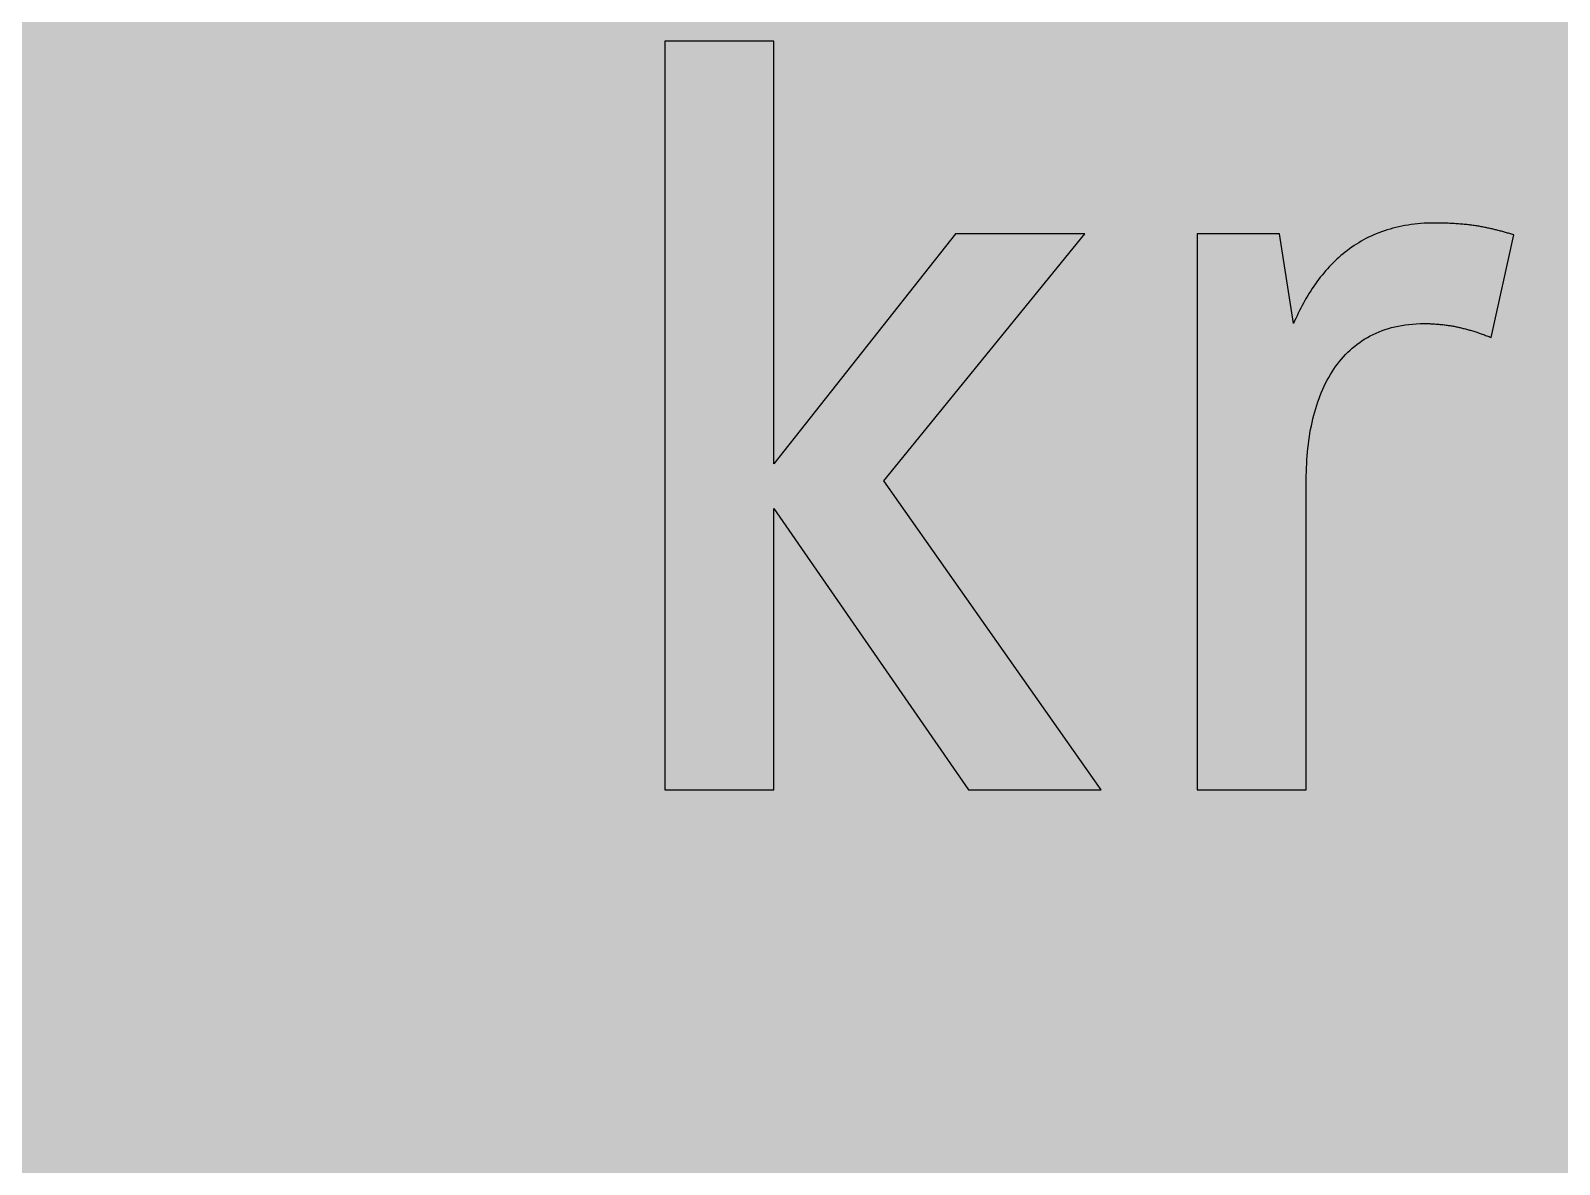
# Model space of a CAD drawing. Header units: millimetres. Extents: x 0 to 212, y 0 to 159.
# Drawn here: x 53.7 to 109.2, y 96.5 to 137.7 of the extents above; entities that cross this region are included whole.
import ezdxf

# ---------------------------------------------------------------- set-up
doc = ezdxf.new("R2010")
doc.units = ezdxf.units.MM

msp = doc.modelspace()

# ---------------------------------------------------------------- hatches: boundary and pattern name
for color, points in [(254, [(14.1633, 0.0536), (13.9878, 0.0533), (13.8125, 0.0559), (13.6373, 0.061), (13.462, 0.0686), (13.2893, 0.0787), (13.114, 0.0914), (12.9413, 0.1041), (12.7686, 0.1219), (12.5959, 0.1397), (12.4231, 0.16), (12.2504, 0.1829), (12.0777, 0.2057), (11.9075, 0.2337), (11.7373, 0.2616), (11.5672, 0.2921), (11.397, 0.3251), (11.2268, 0.3607), (11.0592, 0.3988), (10.8915, 0.4369), (10.7239, 0.4775), (10.5562, 0.5207), (10.3886, 0.5664), (10.2235, 0.6121), (10.0584, 0.6629), (9.8933, 0.7137), (9.7307, 0.7671), (9.5682, 0.8204), (9.4056, 0.8788), (9.2431, 0.9373), (9.083, 0.9982), (8.923, 1.0617), (8.763, 1.1252), (8.6055, 1.1938), (8.4455, 1.2624), (8.2906, 1.331), (8.1331, 1.4046), (7.9781, 1.4783), (7.8232, 1.5545), (7.6708, 1.6332), (7.5184, 1.7145), (7.366, 1.7958), (7.2161, 1.8796), (7.0663, 1.966), (6.919, 2.0523), (6.7716, 2.1438), (6.6243, 2.2352), (6.4795, 2.3266), (6.3348, 2.4232), (6.19, 2.5197), (6.0477, 2.6187), (5.908, 2.7178), (5.7683, 2.8194), (5.6286, 2.9235), (5.4915, 3.0302), (5.3543, 3.1369), (5.2197, 3.2461), (5.0851, 3.3579), (4.953, 3.4722), (4.8209, 3.5865), (4.6914, 3.7033), (4.5644, 3.8202), (4.4348, 3.9395), (4.3104, 4.0615), (4.1859, 4.1859), (4.0615, 4.3104), (3.9395, 4.4348), (3.8202, 4.5618), (3.7033, 4.6914), (3.5865, 4.8209), (3.4722, 4.953), (3.3579, 5.0851), (3.2487, 5.2197), (3.1369, 5.3543), (3.0302, 5.4915), (2.9235, 5.6286), (2.8194, 5.7683), (2.7178, 5.908), (2.6187, 6.0477), (2.5197, 6.19), (2.4232, 6.3348), (2.3266, 6.477), (2.2352, 6.6243), (2.1438, 6.7691), (2.0523, 6.919), (1.966, 7.0663), (1.8796, 7.2161), (1.7958, 7.366), (1.7145, 7.5184), (1.6332, 7.6708), (1.5545, 7.8232), (1.4783, 7.9781), (1.4046, 8.1331), (1.331, 8.2906), (1.2598, 8.4455), (1.1913, 8.603), (1.1252, 8.763), (1.0592, 8.923), (0.9982, 9.083), (0.9373, 9.2431), (0.8763, 9.4056), (0.8204, 9.5682), (0.7645, 9.7307), (0.7112, 9.8933), (0.6604, 10.0584), (0.6121, 10.2235), (0.5639, 10.3911), (0.5207, 10.5562), (0.4775, 10.7239), (0.4343, 10.8915), (0.3962, 11.0592), (0.3607, 11.2268), (0.3251, 11.397), (0.2921, 11.5672), (0.2616, 11.7373), (0.2311, 11.9075), (0.2057, 12.0802), (0.1803, 12.2504), (0.1575, 12.4231), (0.1372, 12.5959), (0.1194, 12.7686), (0.1041, 12.9413), (0.0889, 13.1166), (0.0787, 13.2893), (0.0686, 13.4645), (0.061, 13.6373), (0.0559, 13.8125), (0.0508, 13.9878), (0.0508, 14.163), (0.0522, 144.6925), (0.0508, 144.8664), (0.0559, 145.0416), (0.061, 145.2169), (0.0686, 145.3896), (0.0787, 145.5649), (0.0889, 145.7376), (0.1041, 145.9128), (0.1194, 146.0856), (0.1372, 146.2583), (0.1575, 146.431), (0.1803, 146.6037), (0.2057, 146.7739), (0.2311, 146.9466), (0.2616, 147.1168), (0.2921, 147.287), (0.3251, 147.4572), (0.3607, 147.6248), (0.3962, 147.795), (0.4343, 147.9626), (0.4775, 148.1303), (0.5207, 148.2979), (0.5639, 148.463), (0.6121, 148.6281), (0.6604, 148.7932), (0.7112, 148.9583), (0.7645, 149.1234), (0.8204, 149.286), (0.8763, 149.4485), (0.9373, 149.6111), (0.9982, 149.7711), (1.0592, 149.9311), (1.1252, 150.0911), (1.1913, 150.2486), (1.2598, 150.4061), (1.331, 150.5636), (1.4046, 150.7185), (1.4783, 150.876), (1.5545, 151.0284), (1.6332, 151.1833), (1.7145, 151.3357), (1.7958, 151.4856), (1.8796, 151.638), (1.966, 151.7879), (2.0523, 151.9352), (2.1438, 152.0825), (2.2352, 152.2298), (2.3266, 152.3746), (2.4232, 152.5194), (2.5197, 152.6616), (2.6187, 152.8039), (2.7178, 152.9461), (2.8194, 153.0858), (2.9235, 153.2255), (3.0302, 153.3627), (3.1369, 153.4973), (3.2487, 153.6344), (3.3579, 153.7665), (3.4722, 153.8986), (3.5865, 154.0307), (3.7033, 154.1602), (3.8202, 154.2898), (3.9395, 154.4168), (4.0615, 154.5438), (4.1859, 154.6682), (4.3104, 154.7901), (4.4348, 154.9121), (4.5644, 155.034), (4.6914, 155.1508), (4.8209, 155.2677), (4.953, 155.382), (5.0851, 155.4937), (5.2197, 155.6055), (5.3543, 155.7147), (5.4915, 155.8239), (5.6286, 155.9281), (5.7683, 156.0322), (5.908, 156.1338), (6.0477, 156.2354), (6.19, 156.3345), (6.3348, 156.431), (6.4795, 156.525), (6.6243, 156.6189), (6.7716, 156.7104), (6.919, 156.7993), (7.0663, 156.8882), (7.2161, 156.9745), (7.366, 157.0584), (7.5184, 157.1396), (7.6708, 157.2209), (7.8232, 157.2971), (7.9781, 157.3733), (8.1331, 157.4495), (8.2906, 157.5206), (8.4455, 157.5918), (8.6055, 157.6603), (8.763, 157.7289), (8.923, 157.7924), (9.083, 157.8559), (9.2431, 157.9169), (9.4056, 157.9753), (9.5682, 158.0337), (9.7307, 158.0871), (9.8933, 158.1404), (10.0584, 158.1912), (10.2235, 158.242), (10.3886, 158.2877), (10.5562, 158.3334), (10.7239, 158.3766), (10.8915, 158.4173), (11.0592, 158.4579), (11.2268, 158.4935), (11.397, 158.529), (11.5672, 158.562), (11.7373, 158.5925), (11.9075, 158.6205), (12.0777, 158.6484), (12.2504, 158.6713), (12.4231, 158.6941), (12.5959, 158.7144), (12.7686, 158.7322), (12.9413, 158.75), (13.114, 158.7627), (13.2893, 158.7754), (13.462, 158.7856), (13.6373, 158.7932), (13.8125, 158.7983), (13.9878, 158.8008), (14.163, 158.8033), (197.6078, 158.8036), (197.7822, 158.8008), (197.9574, 158.7983), (198.1327, 158.7932), (198.3054, 158.7856), (198.4807, 158.7754), (198.6534, 158.7627), (198.8287, 158.75), (199.0014, 158.7322), (199.1741, 158.7144), (199.3468, 158.6941), (199.5195, 158.6713), (199.6897, 158.6484), (199.8624, 158.6205), (200.0326, 158.5925), (200.2028, 158.562), (200.373, 158.529), (200.5432, 158.4935), (200.7108, 158.4579), (200.8784, 158.4173), (201.0461, 158.3766), (201.2137, 158.3334), (201.3788, 158.2877), (201.5465, 158.242), (201.7116, 158.1912), (201.8767, 158.1404), (202.0392, 158.0871), (202.2018, 158.0337), (202.3643, 157.9753), (202.5269, 157.9169), (202.6869, 157.8559), (202.8469, 157.7924), (203.007, 157.7289), (203.167, 157.6603), (203.3245, 157.5918), (203.4794, 157.5206), (203.6369, 157.4495), (203.7918, 157.3733), (203.9468, 157.2971), (204.0992, 157.2209), (204.2516, 157.1396), (204.404, 157.0584), (204.5538, 156.9745), (204.7037, 156.8882), (204.8535, 156.7993), (205.0009, 156.7104), (205.1456, 156.6189), (205.293, 156.525), (205.4352, 156.431), (205.58, 156.3345), (205.7222, 156.2354), (205.8619, 156.1338), (206.0016, 156.0322), (206.1413, 155.9281), (206.2785, 155.8239), (206.4156, 155.7147), (206.5503, 155.6055), (206.6849, 155.4937), (206.817, 155.382), (206.949, 155.2677), (207.0786, 155.1508), (207.2081, 155.034), (207.3351, 154.9121), (207.4596, 154.7901), (207.584, 154.6682), (207.7085, 154.5438), (207.8304, 154.4168), (207.9498, 154.2898), (208.0666, 154.1602), (208.1835, 154.0307), (208.2978, 153.8986), (208.4121, 153.7665), (208.5238, 153.6344), (208.6331, 153.4973), (208.7397, 153.3627), (208.8464, 153.2255), (208.9506, 153.0858), (209.0522, 152.9461), (209.1512, 152.8039), (209.2503, 152.6616), (209.3468, 152.5194), (209.4433, 152.3746), (209.5348, 152.2298), (209.6262, 152.0825), (209.7176, 151.9352), (209.804, 151.7879), (209.8904, 151.638), (209.9742, 151.4856), (210.0555, 151.3357), (210.1367, 151.1833), (210.2155, 151.0284), (210.2917, 150.876), (210.3653, 150.7185), (210.439, 150.5636), (210.5076, 150.4061), (210.5762, 150.2486), (210.6447, 150.0911), (210.7082, 149.9311), (210.7717, 149.7711), (210.8327, 149.6111), (210.8911, 149.4485), (210.9495, 149.286), (211.0029, 149.1234), (211.0562, 148.9583), (211.107, 148.7932), (211.1578, 148.6281), (211.2035, 148.463), (211.2493, 148.2979), (211.2924, 148.1303), (211.3331, 147.9626), (211.3712, 147.795), (211.4093, 147.6248), (211.4448, 147.4572), (211.4779, 147.287), (211.5083, 147.1168), (211.5363, 146.9466), (211.5642, 146.7739), (211.5871, 146.6037), (211.6099, 146.431), (211.6303, 146.2583), (211.648, 146.0856), (211.6658, 145.9128), (211.6785, 145.7376), (211.6912, 145.5649), (211.7014, 145.3896), (211.709, 145.2169), (211.7141, 145.0416), (211.7166, 144.8664), (211.7166, 144.6911), (211.7189, 14.1647), (211.7166, 13.9878), (211.7141, 13.8125), (211.709, 13.6373), (211.7014, 13.4645), (211.6912, 13.2893), (211.6785, 13.1166), (211.6658, 12.9413), (211.648, 12.7686), (211.6303, 12.5959), (211.6099, 12.4231), (211.5871, 12.2504), (211.5642, 12.0802), (211.5363, 11.9075), (211.5083, 11.7373), (211.4779, 11.5672), (211.4448, 11.397), (211.4093, 11.2268), (211.3712, 11.0592), (211.3331, 10.8915), (211.2924, 10.7239), (211.2493, 10.5562), (211.2035, 10.3911), (211.1578, 10.2235), (211.107, 10.0584), (211.0562, 9.8933), (211.0029, 9.7307), (210.9495, 9.5682), (210.8911, 9.4056), (210.8327, 9.2431), (210.7717, 9.083), (210.7082, 8.923), (210.6447, 8.763), (210.5762, 8.603), (210.5076, 8.4455), (210.439, 8.2906), (210.3653, 8.1331), (210.2917, 7.9781), (210.2155, 7.8232), (210.1367, 7.6708), (210.0555, 7.5184), (209.9742, 7.366), (209.8904, 7.2161), (209.804, 7.0663), (209.7176, 6.919), (209.6262, 6.7691), (209.5348, 6.6243), (209.4433, 6.477), (209.3468, 6.3348), (209.2503, 6.19), (209.1512, 6.0477), (209.0522, 5.908), (208.9506, 5.7683), (208.8464, 5.6286), (208.7397, 5.4915), (208.6331, 5.3543), (208.5238, 5.2197), (208.4121, 5.0851), (208.2978, 4.953), (208.1835, 4.8209), (208.0666, 4.6914), (207.9498, 4.5618), (207.8304, 4.4348), (207.7085, 4.3104), (207.584, 4.1859), (207.4596, 4.0615), (207.3351, 3.9395), (207.2081, 3.8202), (207.0786, 3.7033), (206.949, 3.5865), (206.817, 3.4722), (206.6849, 3.3579), (206.5503, 3.2461), (206.4156, 3.1369), (206.2785, 3.0302), (206.1413, 2.9235), (206.0016, 2.8194), (205.8619, 2.7178), (205.7222, 2.6187), (205.58, 2.5197), (205.4352, 2.4232), (205.293, 2.3266), (205.1456, 2.2352), (205.0009, 2.1438), (204.8535, 2.0523), (204.7037, 1.966), (204.5538, 1.8796), (204.404, 1.7958), (204.2516, 1.7145), (204.0992, 1.6332), (203.9468, 1.5545), (203.7918, 1.4783), (203.6369, 1.4046), (203.4794, 1.331), (203.3245, 1.2624), (203.167, 1.1938), (203.007, 1.1252), (202.8469, 1.0617), (202.6869, 0.9982), (202.5269, 0.9373), (202.3643, 0.8788), (202.2018, 0.8204), (202.0392, 0.7671), (201.8767, 0.7137), (201.7116, 0.6629), (201.5465, 0.6121), (201.3788, 0.5664), (201.2137, 0.5207), (201.0461, 0.4775), (200.8784, 0.4369), (200.7108, 0.3988), (200.5432, 0.3607), (200.373, 0.3251), (200.2028, 0.2921), (200.0326, 0.2616), (199.8624, 0.2337), (199.6897, 0.2057), (199.5195, 0.1829), (199.3468, 0.16), (199.1741, 0.1397), (199.0014, 0.1219), (198.8287, 0.1041), (198.6534, 0.0914), (198.4807, 0.0787), (198.3054, 0.0686), (198.1327, 0.061), (197.9574, 0.0559), (197.7822, 0.0533), (197.6069, 0.0533)]), (59, [(80.6429, 110.1203), (80.6429, 120.3258), (87.7066, 110.1203), (92.5174, 110.1203), (84.6406, 121.3347), (91.9357, 130.2988), (87.2409, 130.2988), (80.6429, 121.9546), (80.6429, 137.2842), (76.6851, 137.2842), (76.6851, 110.1203)]), (59, [(104.2377, 127.0384), (104.2772, 127.0381), (104.3153, 127.0356), (104.3559, 127.0356), (104.394, 127.0356), (104.4346, 127.0356), (104.4727, 127.033), (104.5108, 127.0305), (104.5489, 127.0305), (104.587, 127.0279), (104.6251, 127.0254), (104.6632, 127.0229), (104.7013, 127.0203), (104.7394, 127.0178), (104.7775, 127.0152), (104.8156, 127.0102), (104.8537, 127.0076), (104.8893, 127.0025), (104.9274, 127), (104.9655, 126.9949), (105.0011, 126.9898), (105.0392, 126.9848), (105.0747, 126.9797), (105.1128, 126.9746), (105.1484, 126.9695), (105.1865, 126.9644), (105.222, 126.9568), (105.2601, 126.9517), (105.2957, 126.9441), (105.3338, 126.939), (105.3694, 126.9314), (105.4075, 126.9238), (105.443, 126.9162), (105.4811, 126.9086), (105.5167, 126.9009), (105.5548, 126.8908), (105.5903, 126.8832), (105.6284, 126.8755), (105.6665, 126.8654), (105.7021, 126.8552), (105.7402, 126.8451), (105.7783, 126.8374), (105.8139, 126.8247), (105.852, 126.8146), (105.8901, 126.8044), (105.9282, 126.7943), (105.9663, 126.7816), (106.0044, 126.7714), (106.0425, 126.7587), (106.0806, 126.746), (106.1187, 126.7358), (106.1568, 126.7231), (106.1974, 126.7104), (106.2355, 126.6952), (106.2761, 126.6825), (106.3142, 126.6698), (106.3549, 126.6546), (106.3955, 126.6393), (106.4336, 126.6266), (106.4743, 126.6114), (106.5149, 126.5961), (106.5555, 126.5809), (106.5987, 126.5657), (106.6394, 126.5479), (106.68, 126.5326), (107.4967, 130.26), (107.4572, 130.269), (107.4191, 130.2817), (107.381, 130.2918), (107.3455, 130.302), (107.3074, 130.3122), (107.2693, 130.3223), (107.2337, 130.3325), (107.1956, 130.3452), (107.1575, 130.3553), (107.122, 130.3655), (107.0839, 130.3757), (107.0483, 130.3858), (107.0102, 130.3934), (106.9746, 130.4036), (106.9365, 130.4138), (106.8984, 130.4239), (106.8629, 130.4341), (106.8248, 130.4417), (106.7867, 130.4519), (106.7486, 130.462), (106.713, 130.4696), (106.6749, 130.4798), (106.6368, 130.4874), (106.5962, 130.495), (106.5581, 130.5052), (106.52, 130.5128), (106.4793, 130.5204), (106.4412, 130.5281), (106.4006, 130.5357), (106.36, 130.5433), (106.3193, 130.5509), (106.2787, 130.5585), (106.2355, 130.5662), (106.1949, 130.5738), (106.1517, 130.5789), (106.1085, 130.5865), (106.0653, 130.5941), (106.0221, 130.5992), (105.9764, 130.6043), (105.9307, 130.6119), (105.885, 130.617), (105.8393, 130.622), (105.7935, 130.6271), (105.7453, 130.6322), (105.697, 130.6373), (105.6462, 130.6424), (105.598, 130.6474), (105.5472, 130.65), (105.4964, 130.6551), (105.443, 130.6576), (105.3922, 130.6627), (105.3363, 130.6652), (105.283, 130.6678), (105.2271, 130.6703), (105.1712, 130.6728), (105.1154, 130.6754), (105.0569, 130.6779), (104.9985, 130.6805), (104.9376, 130.6805), (104.8766, 130.683), (104.8156, 130.683), (104.7521, 130.683), (104.6886, 130.6855), (104.6226, 130.6855), (104.4981, 130.683), (104.3711, 130.6805), (104.2492, 130.6754), (104.1273, 130.6652), (104.0079, 130.6551), (103.8911, 130.6424), (103.7742, 130.6297), (103.6599, 130.6119), (103.5482, 130.5941), (103.4364, 130.5712), (103.3272, 130.5484), (103.218, 130.5255), (103.1113, 130.4976), (103.0072, 130.4671), (102.9056, 130.4366), (102.804, 130.4036), (102.7024, 130.368), (102.6033, 130.3325), (102.5068, 130.2944), (102.4128, 130.2537), (102.3188, 130.2106), (102.2248, 130.1674), (102.1334, 130.1217), (102.0445, 130.0734), (101.9556, 130.0226), (101.8692, 129.9718), (101.7854, 129.921), (101.7016, 129.8651), (101.6178, 129.8092), (101.5365, 129.7534), (101.4578, 129.6924), (101.379, 129.6314), (101.3028, 129.5705), (101.2266, 129.507), (101.1504, 129.4409), (101.0793, 129.3749), (101.0056, 129.3063), (100.9371, 129.2377), (100.8659, 129.1666), (100.7974, 129.0955), (100.7313, 129.0218), (100.6653, 128.9482), (100.6018, 128.872), (100.5383, 128.7958), (100.4748, 128.717), (100.4138, 128.6383), (100.3554, 128.557), (100.297, 128.4757), (100.2386, 128.3919), (100.1827, 128.3081), (100.1268, 128.2243), (100.0735, 128.1379), (100.0201, 128.0516), (99.9668, 127.9627), (99.916, 127.8738), (99.8677, 127.7849), (99.8169, 127.6934), (99.7687, 127.602), (99.7229, 127.5105), (99.6772, 127.4166), (99.6315, 127.3226), (99.5858, 127.2286), (99.5426, 127.1321), (99.502, 127.0381), (98.9983, 130.2988), (96.0106, 130.2988), (96.0106, 110.1203), (99.9684, 110.1203), (99.9684, 121.3732), (99.9668, 121.5187), (99.9719, 121.6635), (99.9744, 121.8108), (99.982, 121.953), (99.9896, 122.0953), (99.9998, 122.2375), (100.0125, 122.3797), (100.0252, 122.5169), (100.043, 122.6566), (100.0608, 122.7938), (100.0811, 122.9284), (100.1014, 123.063), (100.1243, 123.1951), (100.1522, 123.3246), (100.1776, 123.4542), (100.2081, 123.5837), (100.2411, 123.7107), (100.2741, 123.8352), (100.3097, 123.9571), (100.3478, 124.079), (100.3884, 124.1984), (100.4291, 124.3152), (100.4722, 124.4321), (100.5205, 124.5464), (100.5688, 124.6581), (100.6196, 124.7673), (100.6704, 124.8766), (100.7262, 124.9807), (100.7821, 125.0848), (100.8405, 125.1864), (100.904, 125.2855), (100.9675, 125.382), (101.031, 125.4785), (101.0996, 125.57), (101.1707, 125.6614), (101.2419, 125.7478), (101.3181, 125.8341), (101.3943, 125.9154), (101.473, 125.9967), (101.5543, 126.0729), (101.6381, 126.1491), (101.7245, 126.2202), (101.8134, 126.2888), (101.9048, 126.3574), (101.9988, 126.4209), (102.0928, 126.4818), (102.1918, 126.5377), (102.2909, 126.5936), (102.395, 126.6469), (102.4992, 126.6952), (102.6084, 126.7409), (102.7176, 126.7841), (102.8319, 126.8222), (102.9462, 126.8603), (103.063, 126.8933), (103.185, 126.9238), (103.3069, 126.9492), (103.4313, 126.9721), (103.5583, 126.9924), (103.6904, 127.0076), (103.8225, 127.0203), (103.9571, 127.0305), (104.0968, 127.0356), (104.2365, 127.0381)])]:
    msp.add_hatch(color=color).paths.add_polyline_path(points)
h = msp.add_hatch(color=59)
edge = h.paths.add_edge_path()
edge.add_line((63.1031, 109.7315), (63.3324, 109.7331))
edge.add_line((63.3324, 109.7331), (63.5584, 109.7382))
edge.add_line((63.5584, 109.7382), (63.7845, 109.7483))
edge.add_line((63.7845, 109.7483), (64.008, 109.7636))
edge.add_line((64.008, 109.7636), (64.229, 109.7839))
edge.add_line((64.229, 109.7839), (64.4474, 109.8067))
edge.add_line((64.4474, 109.8067), (64.6608, 109.8347))
edge.add_line((64.6608, 109.8347), (64.8741, 109.8677))
edge.add_line((64.8741, 109.8677), (65.085, 109.9033))
edge.add_line((65.085, 109.9033), (65.2932, 109.9464))
edge.add_line((65.2932, 109.9464), (65.499, 109.9922))
edge.add_line((65.499, 109.9922), (65.7022, 110.043))
edge.add_line((65.7022, 110.043), (65.9003, 110.0963))
edge.add_line((65.9003, 110.0963), (66.0984, 110.1573))
edge.add_line((66.0984, 110.1573), (66.294, 110.2233))
edge.add_line((66.294, 110.2233), (66.4845, 110.2919))
edge.add_line((66.4845, 110.2919), (66.6725, 110.3681))
edge.add_line((66.6725, 110.3681), (66.8579, 110.4468))
edge.add_line((66.8579, 110.4468), (67.0408, 110.5306))
edge.add_line((67.0408, 110.5306), (67.2211, 110.6195))
edge.add_line((67.2211, 110.6195), (67.3964, 110.7161))
edge.add_line((67.3964, 110.7161), (67.5691, 110.8151))
edge.add_line((67.5691, 110.8151), (67.7393, 110.9193))
edge.add_line((67.7393, 110.9193), (67.9069, 111.031))
edge.add_line((67.9069, 111.031), (68.0695, 111.1453))
edge.add_line((68.0695, 111.1453), (68.232, 111.2647))
edge.add_line((68.232, 111.2647), (68.387, 111.3917))
edge.add_line((68.387, 111.3917), (68.5419, 111.5238))
edge.add_line((68.5419, 111.5238), (68.6918, 111.6584))
edge.add_line((68.6918, 111.6584), (68.8391, 111.8006))
edge.add_line((68.8391, 111.8006), (68.9813, 111.948))
edge.add_line((68.9813, 111.948), (69.121, 112.1029))
edge.add_line((69.121, 112.1029), (69.2582, 112.2604))
edge.add_line((69.2582, 112.2604), (69.3903, 112.4255))
edge.add_line((69.3903, 112.4255), (69.5173, 112.5957))
edge.add_line((69.5173, 112.5957), (69.6417, 112.7709))
edge.add_line((69.6417, 112.7709), (69.7636, 112.9538))
edge.add_line((69.7636, 112.9538), (69.8805, 113.1418))
edge.add_line((69.8805, 113.1418), (69.9948, 113.3348))
edge.add_line((69.9948, 113.3348), (70.104, 113.5329))
edge.add_line((70.104, 113.5329), (70.2107, 113.7387))
edge.add_line((70.2107, 113.7387), (70.3123, 113.9495))
edge.add_line((70.3123, 113.9495), (70.4088, 114.1679))
edge.add_line((70.4088, 114.1679), (70.5028, 114.3914))
edge.add_line((70.5028, 114.3914), (70.5917, 114.62))
edge.add_line((70.5917, 114.62), (70.6755, 114.8563))
edge.add_line((70.6755, 114.8563), (70.7568, 115.0976))
edge.add_line((70.7568, 115.0976), (70.833, 115.3465))
edge.add_line((70.833, 115.3465), (70.9066, 115.6005))
edge.add_line((70.9066, 115.6005), (70.9752, 115.8621))
edge.add_line((70.9752, 115.8621), (71.0387, 116.1288))
edge.add_line((71.0387, 116.1288), (71.0971, 116.4031))
edge.add_line((71.0971, 116.4031), (71.1505, 116.6825))
edge.add_line((71.1505, 116.6825), (71.2013, 116.9695))
edge.add_line((71.2013, 116.9695), (71.247, 117.2616))
edge.add_line((71.247, 117.2616), (71.2876, 117.5614))
edge.add_line((71.2876, 117.5614), (71.3232, 117.8687))
edge.add_line((71.3232, 117.8687), (71.3562, 118.1837))
edge.add_line((71.3562, 118.1837), (71.3816, 118.5037))
edge.add_line((71.3816, 118.5037), (71.4045, 118.8288))
edge.add_line((71.4045, 118.8288), (71.4223, 119.1641))
edge.add_line((71.4223, 119.1641), (71.435, 119.5045))
edge.add_line((71.435, 119.5045), (71.4426, 119.8524))
edge.add_line((71.4426, 119.8524), (71.4451, 120.208))
edge.add_line((71.4451, 120.208), (71.4426, 120.5611))
edge.add_line((71.4426, 120.5611), (71.435, 120.9091))
edge.add_line((71.435, 120.9091), (71.4223, 121.252))
edge.add_line((71.4223, 121.252), (71.4045, 121.5847))
edge.add_line((71.4045, 121.5847), (71.3816, 121.9124))
edge.add_line((71.3816, 121.9124), (71.3562, 122.2324))
edge.add_line((71.3562, 122.2324), (71.3232, 122.5448))
edge.add_line((71.3232, 122.5448), (71.2876, 122.8522))
edge.add_line((71.2876, 122.8522), (71.247, 123.1519))
edge.add_line((71.247, 123.1519), (71.2013, 123.4465))
edge.add_line((71.2013, 123.4465), (71.1505, 123.7336))
edge.add_line((71.1505, 123.7336), (71.0971, 124.013))
edge.add_line((71.0971, 124.013), (71.0387, 124.2873))
edge.add_line((71.0387, 124.2873), (70.9752, 124.554))
edge.add_line((70.9752, 124.554), (70.9066, 124.8156))
edge.add_line((70.9066, 124.8156), (70.833, 125.0696))
edge.add_line((70.833, 125.0696), (70.7568, 125.3185))
edge.add_line((70.7568, 125.3185), (70.6755, 125.5598))
edge.add_line((70.6755, 125.5598), (70.5917, 125.796))
edge.add_line((70.5917, 125.796), (70.5028, 126.0246))
edge.add_line((70.5028, 126.0246), (70.4088, 126.2482))
edge.add_line((70.4088, 126.2482), (70.3123, 126.4666))
edge.add_line((70.3123, 126.4666), (70.2107, 126.6774))
edge.add_line((70.2107, 126.6774), (70.104, 126.8832))
edge.add_line((70.104, 126.8832), (69.9948, 127.0813))
edge.add_line((69.9948, 127.0813), (69.8805, 127.2743))
edge.add_line((69.8805, 127.2743), (69.7636, 127.4623))
edge.add_line((69.7636, 127.4623), (69.6417, 127.6426))
edge.add_line((69.6417, 127.6426), (69.5173, 127.8204))
edge.add_line((69.5173, 127.8204), (69.3903, 127.9906))
edge.add_line((69.3903, 127.9906), (69.2582, 128.1532))
edge.add_line((69.2582, 128.1532), (69.121, 128.3132))
edge.add_line((69.121, 128.3132), (68.9813, 128.4656))
edge.add_line((68.9813, 128.4656), (68.8391, 128.6129))
edge.add_line((68.8391, 128.6129), (68.6918, 128.7551))
edge.add_line((68.6918, 128.7551), (68.5419, 128.8923))
edge.add_line((68.5419, 128.8923), (68.387, 129.0244))
edge.add_line((68.387, 129.0244), (68.232, 129.1488))
edge.add_line((68.232, 129.1488), (68.0695, 129.2708))
edge.add_line((68.0695, 129.2708), (67.9069, 129.3851))
edge.add_line((67.9069, 129.3851), (67.7393, 129.4943))
edge.add_line((67.7393, 129.4943), (67.5691, 129.601))
edge.add_line((67.5691, 129.601), (67.3964, 129.7))
edge.add_line((67.3964, 129.7), (67.2211, 129.794))
edge.add_line((67.2211, 129.794), (67.0408, 129.8829))
edge.add_line((67.0408, 129.8829), (66.8579, 129.9693))
edge.add_line((66.8579, 129.9693), (66.6725, 130.048))
edge.add_line((66.6725, 130.048), (66.4845, 130.1217))
edge.add_line((66.4845, 130.1217), (66.294, 130.1928))
edge.add_line((66.294, 130.1928), (66.0984, 130.2563))
edge.add_line((66.0984, 130.2563), (65.9003, 130.3172))
edge.add_line((65.9003, 130.3172), (65.7022, 130.3731))
edge.add_line((65.7022, 130.3731), (65.499, 130.4239))
edge.add_line((65.499, 130.4239), (65.2932, 130.4696))
edge.add_line((65.2932, 130.4696), (65.085, 130.5103))
edge.add_line((65.085, 130.5103), (64.8741, 130.5484))
edge.add_line((64.8741, 130.5484), (64.6608, 130.5814))
edge.add_line((64.6608, 130.5814), (64.4474, 130.6093))
edge.add_line((64.4474, 130.6093), (64.229, 130.6322))
edge.add_line((64.229, 130.6322), (64.008, 130.65))
edge.add_line((64.008, 130.65), (63.7845, 130.6652))
edge.add_line((63.7845, 130.6652), (63.5584, 130.6754))
edge.add_line((63.5584, 130.6754), (63.3324, 130.683))
edge.add_line((63.3324, 130.683), (63.1012, 130.6855))
edge.add_line((63.1012, 130.6855), (62.8726, 130.683))
edge.add_line((62.8726, 130.683), (62.644, 130.6754))
edge.add_line((62.644, 130.6754), (62.418, 130.6652))
edge.add_line((62.418, 130.6652), (62.197, 130.65))
edge.add_line((62.197, 130.65), (61.976, 130.6322))
edge.add_line((61.976, 130.6322), (61.7576, 130.6093))
edge.add_line((61.7576, 130.6093), (61.5417, 130.5814))
edge.add_line((61.5417, 130.5814), (61.3283, 130.5484))
edge.add_line((61.3283, 130.5484), (61.1175, 130.5103))
edge.add_line((61.1175, 130.5103), (60.9092, 130.4696))
edge.add_line((60.9092, 130.4696), (60.7035, 130.4239))
edge.add_line((60.7035, 130.4239), (60.5028, 130.3731))
edge.add_line((60.5028, 130.3731), (60.3021, 130.3172))
edge.add_line((60.3021, 130.3172), (60.104, 130.2563))
edge.add_line((60.104, 130.2563), (59.911, 130.1928))
edge.add_line((59.911, 130.1928), (59.7205, 130.1217))
edge.add_line((59.7205, 130.1217), (59.53, 130.048))
edge.add_line((59.53, 130.048), (59.3446, 129.9693))
edge.add_line((59.3446, 129.9693), (59.1617, 129.8829))
edge.add_line((59.1617, 129.8829), (58.9839, 129.794))
edge.add_line((58.9839, 129.794), (58.8061, 129.7))
edge.add_line((58.8061, 129.7), (58.6334, 129.601))
edge.add_line((58.6334, 129.601), (58.4632, 129.4943))
edge.add_line((58.4632, 129.4943), (58.2955, 129.3851))
edge.add_line((58.2955, 129.3851), (58.133, 129.2708))
edge.add_line((58.133, 129.2708), (57.973, 129.1488))
edge.add_line((57.973, 129.1488), (57.8155, 129.0244))
edge.add_line((57.8155, 129.0244), (57.6631, 128.8923))
edge.add_line((57.6631, 128.8923), (57.5132, 128.7551))
edge.add_line((57.5132, 128.7551), (57.3659, 128.6129))
edge.add_line((57.3659, 128.6129), (57.2211, 128.4656))
edge.add_line((57.2211, 128.4656), (57.0814, 128.3132))
edge.add_line((57.0814, 128.3132), (56.9468, 128.1532))
edge.add_line((56.9468, 128.1532), (56.8147, 127.9906))
edge.add_line((56.8147, 127.9906), (56.6852, 127.8204))
edge.add_line((56.6852, 127.8204), (56.5607, 127.6426))
edge.add_line((56.5607, 127.6426), (56.4388, 127.4623))
edge.add_line((56.4388, 127.4623), (56.322, 127.2743))
edge.add_line((56.322, 127.2743), (56.2102, 127.0813))
edge.add_line((56.2102, 127.0813), (56.0984, 126.8832))
edge.add_line((56.0984, 126.8832), (55.9943, 126.6774))
edge.add_line((55.9943, 126.6774), (55.8927, 126.4666))
edge.add_line((55.8927, 126.4666), (55.7962, 126.2482))
edge.add_line((55.7962, 126.2482), (55.7022, 126.0246))
edge.add_line((55.7022, 126.0246), (55.6133, 125.796))
edge.add_line((55.6133, 125.796), (55.5269, 125.5598))
edge.add_line((55.5269, 125.5598), (55.4457, 125.3185))
edge.add_line((55.4457, 125.3185), (55.3695, 125.0696))
edge.add_line((55.3695, 125.0696), (55.2983, 124.8156))
edge.add_line((55.2983, 124.8156), (55.2298, 124.554))
edge.add_line((55.2298, 124.554), (55.1663, 124.2873))
edge.add_line((55.1663, 124.2873), (55.1078, 124.013))
edge.add_line((55.1078, 124.013), (55.052, 123.7336))
edge.add_line((55.052, 123.7336), (55.0012, 123.4465))
edge.add_line((55.0012, 123.4465), (54.9554, 123.1519))
edge.add_line((54.9554, 123.1519), (54.9148, 122.8522))
edge.add_line((54.9148, 122.8522), (54.8792, 122.5448))
edge.add_line((54.8792, 122.5448), (54.8488, 122.2324))
edge.add_line((54.8488, 122.2324), (54.8208, 121.9124))
edge.add_line((54.8208, 121.9124), (54.798, 121.5847))
edge.add_line((54.798, 121.5847), (54.7827, 121.252))
edge.add_line((54.7827, 121.252), (54.77, 120.9091))
edge.add_line((54.77, 120.9091), (54.7624, 120.5611))
edge.add_line((54.7624, 120.5611), (54.7599, 120.208))
edge.add_line((54.7599, 120.208), (54.7624, 119.8702))
edge.add_line((54.7624, 119.8702), (54.77, 119.54))
edge.add_line((54.77, 119.54), (54.7827, 119.2124))
edge.add_line((54.7827, 119.2124), (54.798, 118.8949))
edge.add_line((54.798, 118.8949), (54.8208, 118.5799))
edge.add_line((54.8208, 118.5799), (54.8488, 118.2726))
edge.add_line((54.8488, 118.2726), (54.8792, 117.9703))
edge.add_line((54.8792, 117.9703), (54.9148, 117.6731))
edge.add_line((54.9148, 117.6731), (54.9554, 117.3836))
edge.add_line((54.9554, 117.3836), (55.0012, 117.0991))
edge.add_line((55.0012, 117.0991), (55.052, 116.8197))
edge.add_line((55.052, 116.8197), (55.1078, 116.5454))
edge.add_line((55.1078, 116.5454), (55.1663, 116.2787))
edge.add_line((55.1663, 116.2787), (55.2298, 116.017))
edge.add_line((55.2298, 116.017), (55.2983, 115.7605))
edge.add_line((55.2983, 115.7605), (55.3695, 115.509))
edge.add_line((55.3695, 115.509), (55.4457, 115.2627))
edge.add_line((55.4457, 115.2627), (55.5269, 115.0239))
edge.add_line((55.5269, 115.0239), (55.6133, 114.7902))
edge.add_line((55.6133, 114.7902), (55.7022, 114.5616))
edge.add_line((55.7022, 114.5616), (55.7962, 114.3381))
edge.add_line((55.7962, 114.3381), (55.8927, 114.1222))
edge.add_line((55.8927, 114.1222), (55.9943, 113.9088))
edge.add_line((55.9943, 113.9088), (56.0984, 113.7031))
edge.add_line((56.0984, 113.7031), (56.2102, 113.5024))
edge.add_line((56.2102, 113.5024), (56.322, 113.3069))
edge.add_line((56.322, 113.3069), (56.4388, 113.1164))
edge.add_line((56.4388, 113.1164), (56.5607, 112.9335))
edge.add_line((56.5607, 112.9335), (56.6852, 112.7531))
edge.add_line((56.6852, 112.7531), (56.8147, 112.5804))
edge.add_line((56.8147, 112.5804), (56.9468, 112.4102))
edge.add_line((56.9468, 112.4102), (57.0814, 112.2477))
edge.add_line((57.0814, 112.2477), (57.2211, 112.0902))
edge.add_line((57.2211, 112.0902), (57.3659, 111.9378))
edge.add_line((57.3659, 111.9378), (57.5132, 111.7905))
edge.add_line((57.5132, 111.7905), (57.6631, 111.6482))
edge.add_line((57.6631, 111.6482), (57.8155, 111.5111))
edge.add_line((57.8155, 111.5111), (57.973, 111.379))
edge.add_line((57.973, 111.379), (58.133, 111.252))
edge.add_line((58.133, 111.252), (58.2955, 111.1326))
edge.add_line((58.2955, 111.1326), (58.4632, 111.0158))
edge.add_line((58.4632, 111.0158), (58.6334, 110.904))
edge.add_line((58.6334, 110.904), (58.8061, 110.7999))
edge.add_line((58.8061, 110.7999), (58.9839, 110.6983))
edge.add_line((58.9839, 110.6983), (59.1617, 110.6043))
edge.add_line((59.1617, 110.6043), (59.3446, 110.5129))
edge.add_line((59.3446, 110.5129), (59.53, 110.4265))
edge.add_line((59.53, 110.4265), (59.7205, 110.3478))
edge.add_line((59.7205, 110.3478), (59.911, 110.2716))
edge.add_line((59.911, 110.2716), (60.104, 110.2004))
edge.add_line((60.104, 110.2004), (60.3021, 110.1369))
edge.add_line((60.3021, 110.1369), (60.5028, 110.076))
edge.add_line((60.5028, 110.076), (60.7035, 110.0201))
edge.add_line((60.7035, 110.0201), (60.9092, 109.9693))
edge.add_line((60.9092, 109.9693), (61.1175, 109.9236))
edge.add_line((61.1175, 109.9236), (61.3283, 109.8829))
edge.add_line((61.3283, 109.8829), (61.5417, 109.8474))
edge.add_line((61.5417, 109.8474), (61.7576, 109.8169))
edge.add_line((61.7576, 109.8169), (61.976, 109.789))
edge.add_line((61.976, 109.789), (62.197, 109.7686))
edge.add_line((62.197, 109.7686), (62.418, 109.7509))
edge.add_line((62.418, 109.7509), (62.644, 109.7407))
edge.add_line((62.644, 109.7407), (62.8726, 109.7331))
edge.add_line((62.8726, 109.7331), (63.1012, 109.7305))
edge = h.paths.add_edge_path(flags=16)
edge.add_line((63.1031, 127.544), (63.2435, 127.541))
edge.add_line((63.2435, 127.541), (63.3806, 127.5359))
edge.add_line((63.3806, 127.5359), (63.5152, 127.5283))
edge.add_line((63.5152, 127.5283), (63.6499, 127.5182))
edge.add_line((63.6499, 127.5182), (63.7794, 127.5029))
edge.add_line((63.7794, 127.5029), (63.9064, 127.4851))
edge.add_line((63.9064, 127.4851), (64.0334, 127.4648))
edge.add_line((64.0334, 127.4648), (64.1553, 127.442))
edge.add_line((64.1553, 127.442), (64.2772, 127.414))
edge.add_line((64.2772, 127.414), (64.3941, 127.3835))
edge.add_line((64.3941, 127.3835), (64.5109, 127.348))
edge.add_line((64.5109, 127.348), (64.6227, 127.3124))
edge.add_line((64.6227, 127.3124), (64.7344, 127.2718))
edge.add_line((64.7344, 127.2718), (64.8411, 127.2261))
edge.add_line((64.8411, 127.2261), (64.9478, 127.1778))
edge.add_line((64.9478, 127.1778), (65.0519, 127.127))
edge.add_line((65.0519, 127.127), (65.1535, 127.0737))
edge.add_line((65.1535, 127.0737), (65.2526, 127.0152))
edge.add_line((65.2526, 127.0152), (65.3491, 126.9543))
edge.add_line((65.3491, 126.9543), (65.4431, 126.8882))
edge.add_line((65.4431, 126.8882), (65.5345, 126.8197))
edge.add_line((65.5345, 126.8197), (65.6234, 126.7485))
edge.add_line((65.6234, 126.7485), (65.7098, 126.6723))
edge.add_line((65.7098, 126.6723), (65.7936, 126.5936))
edge.add_line((65.7936, 126.5936), (65.8774, 126.5098))
edge.add_line((65.8774, 126.5098), (65.9562, 126.4234))
edge.add_line((65.9562, 126.4234), (66.0349, 126.332))
edge.add_line((66.0349, 126.332), (66.1111, 126.238))
edge.add_line((66.1111, 126.238), (66.1848, 126.1415))
edge.add_line((66.1848, 126.1415), (66.2559, 126.0399))
edge.add_line((66.2559, 126.0399), (66.3245, 125.9332))
edge.add_line((66.3245, 125.9332), (66.3905, 125.8265))
edge.add_line((66.3905, 125.8265), (66.454, 125.7122))
edge.add_line((66.454, 125.7122), (66.5175, 125.5954))
edge.add_line((66.5175, 125.5954), (66.5759, 125.476))
edge.add_line((66.5759, 125.476), (66.6344, 125.3515))
edge.add_line((66.6344, 125.3515), (66.6902, 125.222))
edge.add_line((66.6902, 125.222), (66.7436, 125.0899))
edge.add_line((66.7436, 125.0899), (66.7944, 124.9528))
edge.add_line((66.7944, 124.9528), (66.8452, 124.8131))
edge.add_line((66.8452, 124.8131), (66.8909, 124.6708))
edge.add_line((66.8909, 124.6708), (66.9366, 124.521))
edge.add_line((66.9366, 124.521), (66.9798, 124.3686))
edge.add_line((66.9798, 124.3686), (67.0204, 124.2136))
edge.add_line((67.0204, 124.2136), (67.0585, 124.0536))
edge.add_line((67.0585, 124.0536), (67.0941, 123.8885))
edge.add_line((67.0941, 123.8885), (67.1297, 123.7209))
edge.add_line((67.1297, 123.7209), (67.1627, 123.5481))
edge.add_line((67.1627, 123.5481), (67.1932, 123.3703))
edge.add_line((67.1932, 123.3703), (67.2211, 123.19))
edge.add_line((67.2211, 123.19), (67.2465, 123.0046))
edge.add_line((67.2465, 123.0046), (67.2719, 122.8166))
edge.add_line((67.2719, 122.8166), (67.2948, 122.621))
edge.add_line((67.2948, 122.621), (67.3151, 122.4255))
edge.add_line((67.3151, 122.4255), (67.3329, 122.2223))
edge.add_line((67.3329, 122.2223), (67.3481, 122.0165))
edge.add_line((67.3481, 122.0165), (67.3633, 121.8057))
edge.add_line((67.3633, 121.8057), (67.376, 121.5898))
edge.add_line((67.376, 121.5898), (67.3862, 121.3714))
edge.add_line((67.3862, 121.3714), (67.3938, 121.1478))
edge.add_line((67.3938, 121.1478), (67.4014, 120.9192))
edge.add_line((67.4014, 120.9192), (67.4065, 120.6856))
edge.add_line((67.4065, 120.6856), (67.4091, 120.4493))
edge.add_line((67.4091, 120.4493), (67.4091, 120.208))
edge.add_line((67.4091, 120.208), (67.4091, 119.9896))
edge.add_line((67.4091, 119.9896), (67.4065, 119.7737))
edge.add_line((67.4065, 119.7737), (67.4014, 119.5603))
edge.add_line((67.4014, 119.5603), (67.3938, 119.3521))
edge.add_line((67.3938, 119.3521), (67.3862, 119.1438))
edge.add_line((67.3862, 119.1438), (67.376, 118.9406))
edge.add_line((67.376, 118.9406), (67.3633, 118.7425))
edge.add_line((67.3633, 118.7425), (67.3481, 118.5443))
edge.add_line((67.3481, 118.5443), (67.3329, 118.3513))
edge.add_line((67.3329, 118.3513), (67.3151, 118.1583))
edge.add_line((67.3151, 118.1583), (67.2948, 117.9728))
edge.add_line((67.2948, 117.9728), (67.2719, 117.7874))
edge.add_line((67.2719, 117.7874), (67.2465, 117.6071))
edge.add_line((67.2465, 117.6071), (67.2211, 117.4267))
edge.add_line((67.2211, 117.4267), (67.1932, 117.2515))
edge.add_line((67.1932, 117.2515), (67.1627, 117.0813))
edge.add_line((67.1627, 117.0813), (67.1297, 116.9111))
edge.add_line((67.1297, 116.9111), (67.0941, 116.746))
edge.add_line((67.0941, 116.746), (67.0585, 116.586))
edge.add_line((67.0585, 116.586), (67.0204, 116.426))
edge.add_line((67.0204, 116.426), (66.9798, 116.271))
edge.add_line((66.9798, 116.271), (66.9366, 116.1186))
edge.add_line((66.9366, 116.1186), (66.8909, 115.9688))
edge.add_line((66.8909, 115.9688), (66.8452, 115.824))
edge.add_line((66.8452, 115.824), (66.7944, 115.6818))
edge.add_line((66.7944, 115.6818), (66.7436, 115.5421))
edge.add_line((66.7436, 115.5421), (66.6902, 115.4074))
edge.add_line((66.6902, 115.4074), (66.6344, 115.2754))
edge.add_line((66.6344, 115.2754), (66.5759, 115.1458))
edge.add_line((66.5759, 115.1458), (66.5175, 115.0214))
edge.add_line((66.5175, 115.0214), (66.454, 114.8994))
edge.add_line((66.454, 114.8994), (66.3905, 114.7801))
edge.add_line((66.3905, 114.7801), (66.3245, 114.6658))
edge.add_line((66.3245, 114.6658), (66.2559, 114.554))
edge.add_line((66.2559, 114.554), (66.1848, 114.4448))
edge.add_line((66.1848, 114.4448), (66.1111, 114.3406))
edge.add_line((66.1111, 114.3406), (66.0349, 114.239))
edge.add_line((66.0349, 114.239), (65.9562, 114.14))
edge.add_line((65.9562, 114.14), (65.8774, 114.046))
edge.add_line((65.8774, 114.046), (65.7936, 113.9571))
edge.add_line((65.7936, 113.9571), (65.7098, 113.8682))
edge.add_line((65.7098, 113.8682), (65.6234, 113.7844))
edge.add_line((65.6234, 113.7844), (65.5345, 113.7056))
edge.add_line((65.5345, 113.7056), (65.4431, 113.6294))
edge.add_line((65.4431, 113.6294), (65.3491, 113.5558))
edge.add_line((65.3491, 113.5558), (65.2526, 113.4872))
edge.add_line((65.2526, 113.4872), (65.1535, 113.4212))
edge.add_line((65.1535, 113.4212), (65.0519, 113.3602))
edge.add_line((65.0519, 113.3602), (64.9478, 113.3018))
edge.add_line((64.9478, 113.3018), (64.8411, 113.2459))
edge.add_line((64.8411, 113.2459), (64.7344, 113.1951))
edge.add_line((64.7344, 113.1951), (64.6227, 113.1468))
edge.add_line((64.6227, 113.1468), (64.5109, 113.1037))
edge.add_line((64.5109, 113.1037), (64.3941, 113.0656))
edge.add_line((64.3941, 113.0656), (64.2772, 113.0275))
edge.add_line((64.2772, 113.0275), (64.1553, 112.997))
edge.add_line((64.1553, 112.997), (64.0334, 112.9665))
edge.add_line((64.0334, 112.9665), (63.9064, 112.9436))
edge.add_line((63.9064, 112.9436), (63.7794, 112.9208))
edge.add_line((63.7794, 112.9208), (63.6499, 112.9055))
edge.add_line((63.6499, 112.9055), (63.5152, 112.8903))
edge.add_line((63.5152, 112.8903), (63.3806, 112.8801))
edge.add_line((63.3806, 112.8801), (63.2435, 112.8751))
edge.add_line((63.2435, 112.8751), (63.1012, 112.8725))
edge.add_line((63.1012, 112.8725), (62.9615, 112.8751))
edge.add_line((62.9615, 112.8751), (62.8244, 112.8801))
edge.add_line((62.8244, 112.8801), (62.6872, 112.8903))
edge.add_line((62.6872, 112.8903), (62.5551, 112.9055))
edge.add_line((62.5551, 112.9055), (62.4256, 112.9208))
edge.add_line((62.4256, 112.9208), (62.296, 112.9436))
edge.add_line((62.296, 112.9436), (62.1716, 112.9665))
edge.add_line((62.1716, 112.9665), (62.0471, 112.997))
edge.add_line((62.0471, 112.997), (61.9277, 113.0275))
edge.add_line((61.9277, 113.0275), (61.8084, 113.0656))
edge.add_line((61.8084, 113.0656), (61.6941, 113.1037))
edge.add_line((61.6941, 113.1037), (61.5798, 113.1468))
edge.add_line((61.5798, 113.1468), (61.4705, 113.1951))
edge.add_line((61.4705, 113.1951), (61.3613, 113.2459))
edge.add_line((61.3613, 113.2459), (61.2546, 113.3018))
edge.add_line((61.2546, 113.3018), (61.153, 113.3602))
edge.add_line((61.153, 113.3602), (61.0514, 113.4212))
edge.add_line((61.0514, 113.4212), (60.9524, 113.4872))
edge.add_line((60.9524, 113.4872), (60.8559, 113.5558))
edge.add_line((60.8559, 113.5558), (60.7619, 113.6294))
edge.add_line((60.7619, 113.6294), (60.6704, 113.7056))
edge.add_line((60.6704, 113.7056), (60.5815, 113.7844))
edge.add_line((60.5815, 113.7844), (60.4926, 113.8682))
edge.add_line((60.4926, 113.8682), (60.4088, 113.9571))
edge.add_line((60.4088, 113.9571), (60.3275, 114.046))
edge.add_line((60.3275, 114.046), (60.2463, 114.14))
edge.add_line((60.2463, 114.14), (60.1675, 114.239))
edge.add_line((60.1675, 114.239), (60.0939, 114.3406))
edge.add_line((60.0939, 114.3406), (60.0202, 114.4448))
edge.add_line((60.0202, 114.4448), (59.9491, 114.554))
edge.add_line((59.9491, 114.554), (59.8805, 114.6658))
edge.add_line((59.8805, 114.6658), (59.8119, 114.7801))
edge.add_line((59.8119, 114.7801), (59.7484, 114.8994))
edge.add_line((59.7484, 114.8994), (59.6875, 115.0214))
edge.add_line((59.6875, 115.0214), (59.6265, 115.1458))
edge.add_line((59.6265, 115.1458), (59.5681, 115.2754))
edge.add_line((59.5681, 115.2754), (59.5122, 115.4074))
edge.add_line((59.5122, 115.4074), (59.4589, 115.5421))
edge.add_line((59.4589, 115.5421), (59.4081, 115.6818))
edge.add_line((59.4081, 115.6818), (59.3598, 115.824))
edge.add_line((59.3598, 115.824), (59.3115, 115.9688))
edge.add_line((59.3115, 115.9688), (59.2684, 116.1186))
edge.add_line((59.2684, 116.1186), (59.2252, 116.271))
edge.add_line((59.2252, 116.271), (59.1845, 116.426))
edge.add_line((59.1845, 116.426), (59.1439, 116.586))
edge.add_line((59.1439, 116.586), (59.1083, 116.746))
edge.add_line((59.1083, 116.746), (59.0728, 116.9111))
edge.add_line((59.0728, 116.9111), (59.0423, 117.0813))
edge.add_line((59.0423, 117.0813), (59.0118, 117.2515))
edge.add_line((59.0118, 117.2515), (58.9839, 117.4267))
edge.add_line((58.9839, 117.4267), (58.9559, 117.6071))
edge.add_line((58.9559, 117.6071), (58.9331, 117.7874))
edge.add_line((58.9331, 117.7874), (58.9102, 117.9728))
edge.add_line((58.9102, 117.9728), (58.8899, 118.1583))
edge.add_line((58.8899, 118.1583), (58.8721, 118.3513))
edge.add_line((58.8721, 118.3513), (58.8543, 118.5443))
edge.add_line((58.8543, 118.5443), (58.8416, 118.7425))
edge.add_line((58.8416, 118.7425), (58.8289, 118.9406))
edge.add_line((58.8289, 118.9406), (58.8188, 119.1438))
edge.add_line((58.8188, 119.1438), (58.8086, 119.3521))
edge.add_line((58.8086, 119.3521), (58.8035, 119.5603))
edge.add_line((58.8035, 119.5603), (58.7985, 119.7737))
edge.add_line((58.7985, 119.7737), (58.7959, 119.9896))
edge.add_line((58.7959, 119.9896), (58.7934, 120.208))
edge.add_line((58.7934, 120.208), (58.7959, 120.4493))
edge.add_line((58.7959, 120.4493), (58.7985, 120.6856))
edge.add_line((58.7985, 120.6856), (58.8035, 120.9192))
edge.add_line((58.8035, 120.9192), (58.8086, 121.1478))
edge.add_line((58.8086, 121.1478), (58.8188, 121.3714))
edge.add_line((58.8188, 121.3714), (58.8289, 121.5898))
edge.add_line((58.8289, 121.5898), (58.8416, 121.8057))
edge.add_line((58.8416, 121.8057), (58.8543, 122.0165))
edge.add_line((58.8543, 122.0165), (58.8721, 122.2223))
edge.add_line((58.8721, 122.2223), (58.8899, 122.4255))
edge.add_line((58.8899, 122.4255), (58.9102, 122.621))
edge.add_line((58.9102, 122.621), (58.9331, 122.8166))
edge.add_line((58.9331, 122.8166), (58.9559, 123.0046))
edge.add_line((58.9559, 123.0046), (58.9839, 123.19))
edge.add_line((58.9839, 123.19), (59.0118, 123.3703))
edge.add_line((59.0118, 123.3703), (59.0423, 123.5481))
edge.add_line((59.0423, 123.5481), (59.0728, 123.7209))
edge.add_line((59.0728, 123.7209), (59.1083, 123.8885))
edge.add_line((59.1083, 123.8885), (59.1439, 124.0536))
edge.add_line((59.1439, 124.0536), (59.1845, 124.2136))
edge.add_line((59.1845, 124.2136), (59.2252, 124.3686))
edge.add_line((59.2252, 124.3686), (59.2684, 124.521))
edge.add_line((59.2684, 124.521), (59.3115, 124.6708))
edge.add_line((59.3115, 124.6708), (59.3598, 124.8131))
edge.add_line((59.3598, 124.8131), (59.4081, 124.9528))
edge.add_line((59.4081, 124.9528), (59.4589, 125.0899))
edge.add_line((59.4589, 125.0899), (59.5122, 125.222))
edge.add_line((59.5122, 125.222), (59.5681, 125.3515))
edge.add_line((59.5681, 125.3515), (59.6265, 125.476))
edge.add_line((59.6265, 125.476), (59.6875, 125.5954))
edge.add_line((59.6875, 125.5954), (59.7484, 125.7122))
edge.add_line((59.7484, 125.7122), (59.8119, 125.8265))
edge.add_line((59.8119, 125.8265), (59.8805, 125.9332))
edge.add_line((59.8805, 125.9332), (59.9491, 126.0399))
edge.add_line((59.9491, 126.0399), (60.0202, 126.1415))
edge.add_line((60.0202, 126.1415), (60.0939, 126.238))
edge.add_line((60.0939, 126.238), (60.1675, 126.332))
edge.add_line((60.1675, 126.332), (60.2463, 126.4234))
edge.add_line((60.2463, 126.4234), (60.3275, 126.5098))
edge.add_line((60.3275, 126.5098), (60.4088, 126.5936))
edge.add_line((60.4088, 126.5936), (60.4926, 126.6723))
edge.add_line((60.4926, 126.6723), (60.5815, 126.7485))
edge.add_line((60.5815, 126.7485), (60.6704, 126.8197))
edge.add_line((60.6704, 126.8197), (60.7619, 126.8882))
edge.add_line((60.7619, 126.8882), (60.8559, 126.9543))
edge.add_line((60.8559, 126.9543), (60.9524, 127.0152))
edge.add_line((60.9524, 127.0152), (61.0514, 127.0737))
edge.add_line((61.0514, 127.0737), (61.153, 127.127))
edge.add_line((61.153, 127.127), (61.2546, 127.1778))
edge.add_line((61.2546, 127.1778), (61.3613, 127.2261))
edge.add_line((61.3613, 127.2261), (61.4705, 127.2718))
edge.add_line((61.4705, 127.2718), (61.5798, 127.3124))
edge.add_line((61.5798, 127.3124), (61.6941, 127.348))
edge.add_line((61.6941, 127.348), (61.8084, 127.3835))
edge.add_line((61.8084, 127.3835), (61.9277, 127.414))
edge.add_line((61.9277, 127.414), (62.0471, 127.442))
edge.add_line((62.0471, 127.442), (62.1716, 127.4648))
edge.add_line((62.1716, 127.4648), (62.296, 127.4851))
edge.add_line((62.296, 127.4851), (62.4256, 127.5029))
edge.add_line((62.4256, 127.5029), (62.5551, 127.5182))
edge.add_line((62.5551, 127.5182), (62.6872, 127.5283))
edge.add_line((62.6872, 127.5283), (62.8244, 127.5359))
edge.add_line((62.8244, 127.5359), (62.9615, 127.541))
edge.add_line((62.9615, 127.541), (63.1012, 127.5436))

# ---------------------------------------------------------------- linework, layer by layer
at = {"color": 59}
for points in [[(80.6429, 110.1203), (80.6429, 120.3258), (87.7066, 110.1203), (92.5174, 110.1203), (84.6406, 121.3347), (91.9357, 130.2988), (87.2409, 130.2988), (80.6429, 121.9546), (80.6429, 137.2842), (76.6851, 137.2842), (76.6851, 110.1203), (80.6429, 110.1203)], [(104.2377, 127.0384), (104.2772, 127.0381), (104.3153, 127.0356), (104.3559, 127.0356), (104.394, 127.0356), (104.4346, 127.0356), (104.4727, 127.033), (104.5108, 127.0305), (104.5489, 127.0305), (104.587, 127.0279), (104.6251, 127.0254), (104.6632, 127.0229), (104.7013, 127.0203), (104.7394, 127.0178), (104.7775, 127.0152), (104.8156, 127.0102), (104.8537, 127.0076), (104.8893, 127.0025), (104.9274, 127), (104.9655, 126.9949), (105.0011, 126.9898), (105.0392, 126.9848), (105.0747, 126.9797), (105.1128, 126.9746), (105.1484, 126.9695), (105.1865, 126.9644), (105.222, 126.9568), (105.2601, 126.9517), (105.2957, 126.9441), (105.3338, 126.939), (105.3694, 126.9314), (105.4075, 126.9238), (105.443, 126.9162), (105.4811, 126.9086), (105.5167, 126.9009), (105.5548, 126.8908), (105.5903, 126.8832), (105.6284, 126.8755), (105.6665, 126.8654), (105.7021, 126.8552), (105.7402, 126.8451), (105.7783, 126.8374), (105.8139, 126.8247), (105.852, 126.8146), (105.8901, 126.8044), (105.9282, 126.7943), (105.9663, 126.7816), (106.0044, 126.7714), (106.0425, 126.7587), (106.0806, 126.746), (106.1187, 126.7358), (106.1568, 126.7231), (106.1974, 126.7104), (106.2355, 126.6952), (106.2761, 126.6825), (106.3142, 126.6698), (106.3549, 126.6546), (106.3955, 126.6393), (106.4336, 126.6266), (106.4743, 126.6114), (106.5149, 126.5961), (106.5555, 126.5809), (106.5987, 126.5657), (106.6394, 126.5479), (106.68, 126.5326), (107.4967, 130.26), (107.4572, 130.269), (107.4191, 130.2817), (107.381, 130.2918), (107.3455, 130.302), (107.3074, 130.3122), (107.2693, 130.3223), (107.2337, 130.3325), (107.1956, 130.3452), (107.1575, 130.3553), (107.122, 130.3655), (107.0839, 130.3757), (107.0483, 130.3858), (107.0102, 130.3934), (106.9746, 130.4036), (106.9365, 130.4138), (106.8984, 130.4239), (106.8629, 130.4341), (106.8248, 130.4417), (106.7867, 130.4519), (106.7486, 130.462), (106.713, 130.4696), (106.6749, 130.4798), (106.6368, 130.4874), (106.5962, 130.495), (106.5581, 130.5052), (106.52, 130.5128), (106.4793, 130.5204), (106.4412, 130.5281), (106.4006, 130.5357), (106.36, 130.5433), (106.3193, 130.5509), (106.2787, 130.5585), (106.2355, 130.5662), (106.1949, 130.5738), (106.1517, 130.5789), (106.1085, 130.5865), (106.0653, 130.5941), (106.0221, 130.5992), (105.9764, 130.6043), (105.9307, 130.6119), (105.885, 130.617), (105.8393, 130.622), (105.7935, 130.6271), (105.7453, 130.6322), (105.697, 130.6373), (105.6462, 130.6424), (105.598, 130.6474), (105.5472, 130.65), (105.4964, 130.6551), (105.443, 130.6576), (105.3922, 130.6627), (105.3363, 130.6652), (105.283, 130.6678), (105.2271, 130.6703), (105.1712, 130.6728), (105.1154, 130.6754), (105.0569, 130.6779), (104.9985, 130.6805), (104.9376, 130.6805), (104.8766, 130.683), (104.8156, 130.683), (104.7521, 130.683), (104.6886, 130.6855), (104.6226, 130.6855), (104.4981, 130.683), (104.3711, 130.6805), (104.2492, 130.6754), (104.1273, 130.6652), (104.0079, 130.6551), (103.8911, 130.6424), (103.7742, 130.6297), (103.6599, 130.6119), (103.5482, 130.5941), (103.4364, 130.5712), (103.3272, 130.5484), (103.218, 130.5255), (103.1113, 130.4976), (103.0072, 130.4671), (102.9056, 130.4366), (102.804, 130.4036), (102.7024, 130.368), (102.6033, 130.3325), (102.5068, 130.2944), (102.4128, 130.2537), (102.3188, 130.2106), (102.2248, 130.1674), (102.1334, 130.1217), (102.0445, 130.0734), (101.9556, 130.0226), (101.8692, 129.9718), (101.7854, 129.921), (101.7016, 129.8651), (101.6178, 129.8092), (101.5365, 129.7534), (101.4578, 129.6924), (101.379, 129.6314), (101.3028, 129.5705), (101.2266, 129.507), (101.1504, 129.4409), (101.0793, 129.3749), (101.0056, 129.3063), (100.9371, 129.2377), (100.8659, 129.1666), (100.7974, 129.0955), (100.7313, 129.0218), (100.6653, 128.9482), (100.6018, 128.872), (100.5383, 128.7958), (100.4748, 128.717), (100.4138, 128.6383), (100.3554, 128.557), (100.297, 128.4757), (100.2386, 128.3919), (100.1827, 128.3081), (100.1268, 128.2243), (100.0735, 128.1379), (100.0201, 128.0516), (99.9668, 127.9627), (99.916, 127.8738), (99.8677, 127.7849), (99.8169, 127.6934), (99.7687, 127.602), (99.7229, 127.5105), (99.6772, 127.4166), (99.6315, 127.3226), (99.5858, 127.2286), (99.5426, 127.1321), (99.502, 127.0381), (98.9983, 130.2988), (96.0106, 130.2988), (96.0106, 110.1203), (99.9684, 110.1203), (99.9684, 121.3732), (99.9668, 121.5187), (99.9719, 121.6635), (99.9744, 121.8108), (99.982, 121.953), (99.9896, 122.0953), (99.9998, 122.2375), (100.0125, 122.3797), (100.0252, 122.5169), (100.043, 122.6566), (100.0608, 122.7938), (100.0811, 122.9284), (100.1014, 123.063), (100.1243, 123.1951), (100.1522, 123.3246), (100.1776, 123.4542), (100.2081, 123.5837), (100.2411, 123.7107), (100.2741, 123.8352), (100.3097, 123.9571), (100.3478, 124.079), (100.3884, 124.1984), (100.4291, 124.3152), (100.4722, 124.4321), (100.5205, 124.5464), (100.5688, 124.6581), (100.6196, 124.7673), (100.6704, 124.8766), (100.7262, 124.9807), (100.7821, 125.0848), (100.8405, 125.1864), (100.904, 125.2855), (100.9675, 125.382), (101.031, 125.4785), (101.0996, 125.57), (101.1707, 125.6614), (101.2419, 125.7478), (101.3181, 125.8341), (101.3943, 125.9154), (101.473, 125.9967), (101.5543, 126.0729), (101.6381, 126.1491), (101.7245, 126.2202), (101.8134, 126.2888), (101.9048, 126.3574), (101.9988, 126.4209), (102.0928, 126.4818), (102.1918, 126.5377), (102.2909, 126.5936), (102.395, 126.6469), (102.4992, 126.6952), (102.6084, 126.7409), (102.7176, 126.7841), (102.8319, 126.8222), (102.9462, 126.8603), (103.063, 126.8933), (103.185, 126.9238), (103.3069, 126.9492), (103.4313, 126.9721), (103.5583, 126.9924), (103.6904, 127.0076), (103.8225, 127.0203), (103.9571, 127.0305), (104.0968, 127.0356), (104.2365, 127.0381), (104.2377, 127.0384)]]:
    msp.add_lwpolyline(points, dxfattribs=at)

doc.saveas('drawing.dxf')
